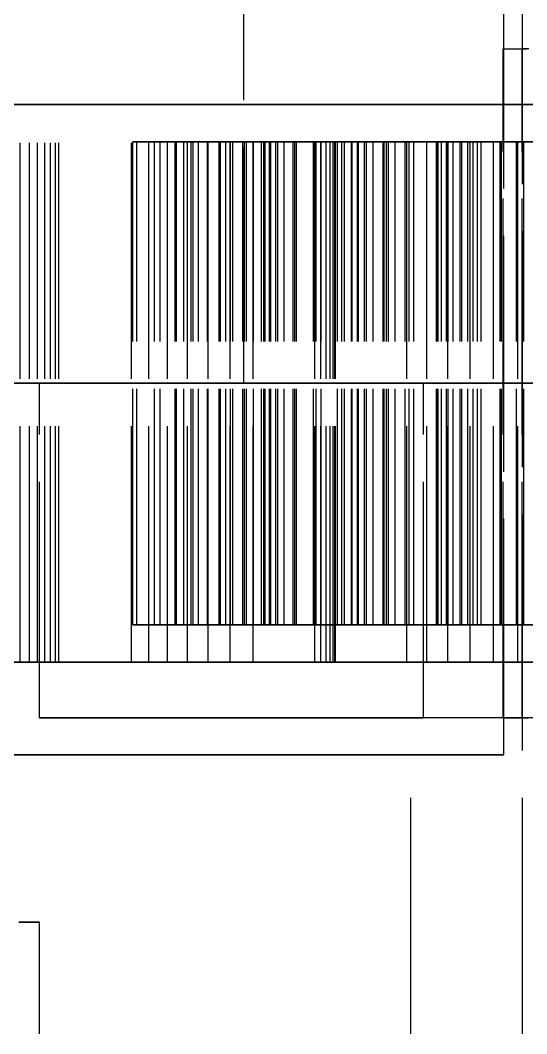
# Model space of a CAD drawing. Header units: millimetres. Extents: x -9 to 243, y -53 to 196.
# Drawn here: x 162.25 to 164.97, y -20.2 to -14.75 of the extents above; entities that cross this region are included whole.
import ezdxf

# ---------------------------------------------------------------- set-up
doc = ezdxf.new("R2010")
doc.units = ezdxf.units.MM
doc.linetypes.add('DASHED', pattern=[1.524, 1.27, -0.254])
doc.layers.add('HIDDEN', color=8, linetype='DASHED')
doc.layers.add('VISIBLE', color=7, linetype='CONTINUOUS')

msp = doc.modelspace()

# ---------------------------------------------------------------- linework, layer by layer
at = {"layer": 'HIDDEN'}
for points in [[(164.85, -18.7), (164.85, -0.4)], [(164.95, -20.2), (164.95, -8.2)], [(163.45, -16.7), (163.45, -12.2)], [(164.84712, -18.5), (164.84712, -14.9)], [(164.84712, -14.9), (164.85775, -14.9), (164.86837, -14.9), (164.87899, -14.9), (164.88961, -14.9), (164.90023, -14.9), (164.91085, -14.9), (164.92147, -14.9), (164.93209, -14.9), (164.94272, -14.9), (164.95334, -14.9), (164.96396, -14.9), (164.97458, -14.9)], [(164.84712, -14.9), (164.84874, -14.9), (164.85035, -14.9), (164.85196, -14.9), (164.85358, -14.9), (164.85519, -14.9), (164.8568, -14.9), (164.85842, -14.9), (164.86003, -14.9), (164.86164, -14.9), (164.86325, -14.9), (164.86487, -14.9), (164.86648, -14.9), (164.86809, -14.9), (164.86971, -14.9), (164.87132, -14.9), (164.87293, -14.9), (164.87455, -14.9), (164.87616, -14.9), (164.87777, -14.9), (164.87939, -14.9), (164.881, -14.9), (164.88261, -14.9), (164.88422, -14.9), (164.88584, -14.9), (164.88745, -14.9), (164.88906, -14.9), (164.89068, -14.9), (164.89229, -14.9), (164.8939, -14.9), (164.89552, -14.9), (164.89713, -14.9), (164.89874, -14.9), (164.90036, -14.9), (164.90197, -14.9), (164.90358, -14.9), (164.90519, -14.9), (164.90681, -14.9), (164.90842, -14.9), (164.91003, -14.9), (164.91165, -14.9), (164.91326, -14.9), (164.91487, -14.9), (164.91649, -14.9), (164.9181, -14.9), (164.91971, -14.9), (164.92133, -14.9), (164.92294, -14.9), (164.92455, -14.9), (164.92616, -14.9), (164.92778, -14.9), (164.92939, -14.9), (164.931, -14.9), (164.93262, -14.9), (164.93423, -14.9), (164.93584, -14.9), (164.93746, -14.9), (164.93907, -14.9), (164.94068, -14.9), (164.9423, -14.9), (164.94391, -14.9), (164.94552, -14.9), (164.94713, -14.9), (164.94875, -14.9)], [(164.98449, -14.9), (164.96662, -14.9), (164.94875, -14.9)], [(164.94875, -18.5), (164.94875, -14.9)], [(165.18333, -15.2), (164.51667, -15.2), (163.85, -15.2), (163.18333, -15.2), (162.51667, -15.2), (161.85, -15.2), (161.18333, -15.2), (160.51667, -15.2), (159.85, -15.2), (159.18333, -15.2), (158.51667, -15.2), (157.85, -15.2), (157.18333, -15.2), (156.51667, -15.2), (155.85, -15.2), (155.18333, -15.2), (154.51667, -15.2), (153.85, -15.2), (153.18333, -15.2), (152.51667, -15.2)], [(165.18333, -15.2), (164.58016, -15.2), (163.97698, -15.2), (163.37381, -15.2), (162.77063, -15.2), (162.16746, -15.2), (161.56429, -15.2), (160.96111, -15.2), (160.35794, -15.2), (159.75476, -15.2), (159.15159, -15.2), (158.54841, -15.2), (157.94524, -15.2), (157.34206, -15.2), (156.73889, -15.2), (156.13571, -15.2), (155.53254, -15.2), (154.92937, -15.2), (154.32619, -15.2), (153.72302, -15.2), (153.11984, -15.2), (152.51667, -15.2)], [(165.18333, -15.2), (164.51667, -15.2), (163.85, -15.2), (163.18333, -15.2), (162.51667, -15.2), (161.85, -15.2), (161.18333, -15.2), (160.51667, -15.2), (159.85, -15.2), (159.18333, -15.2), (158.51667, -15.2), (157.85, -15.2), (157.18333, -15.2), (156.51667, -15.2), (155.85, -15.2), (155.18333, -15.2), (154.51667, -15.2), (153.85, -15.2), (153.18333, -15.2), (152.51667, -15.2)], [(158.85, -15.2), (159.15159, -15.2), (159.45317, -15.2), (159.75476, -15.2), (160.05635, -15.2), (160.35794, -15.2), (160.65952, -15.2), (160.96111, -15.2), (161.2627, -15.2), (161.56429, -15.2), (161.86587, -15.2), (162.16746, -15.2), (162.46905, -15.2), (162.77063, -15.2), (163.07222, -15.2), (163.37381, -15.2), (163.6754, -15.2), (163.97698, -15.2), (164.27857, -15.2), (164.58016, -15.2), (164.88175, -15.2), (165.18333, -15.2)], [(161.90975, -15.2), (162.24658, -15.2)], [(162.24658, -15.2), (161.90975, -15.2)], [(162.24658, -15.2), (162.29612, -15.2)], [(162.29612, -15.2), (162.24658, -15.2)], [(162.24658, -18.2), (162.24658, -15.2)], [(162.24658, -18.2), (162.24658, -15.2)], [(162.29612, -15.2), (162.34007, -15.2)], [(162.34007, -15.2), (162.29612, -15.2)], [(162.29612, -18.2), (162.29612, -15.2)], [(162.29612, -18.2), (162.29612, -15.2)], [(162.34007, -15.2), (162.37819, -15.2)], [(162.37819, -15.2), (162.34007, -15.2)], [(162.34007, -18.2), (162.34007, -15.2)], [(162.34007, -18.2), (162.34007, -15.2)], [(162.37819, -15.2), (162.41022, -15.2)], [(162.41022, -15.2), (162.37819, -15.2)], [(162.37819, -18.2), (162.37819, -15.2)], [(162.37819, -18.2), (162.37819, -15.2)], [(162.41022, -15.2), (162.43577, -15.2)], [(162.43577, -15.2), (162.41022, -15.2)], [(162.41022, -18.2), (162.41022, -15.2)], [(162.41022, -18.2), (162.41022, -15.2)], [(162.43577, -15.2), (162.45436, -15.2)], [(162.45436, -15.2), (162.43577, -15.2)], [(162.43577, -18.2), (162.43577, -15.2)], [(162.43577, -18.2), (162.43577, -15.2)], [(162.45436, -15.2), (162.84619, -15.2)], [(162.84619, -15.2), (162.45436, -15.2)], [(162.45436, -18.2), (162.45436, -15.2)], [(162.45436, -18.2), (162.45436, -15.2)], [(162.84619, -15.2), (162.93953, -15.2)], [(162.93953, -15.2), (162.84619, -15.2)], [(162.84619, -18.2), (162.84619, -15.2)], [(162.84619, -18.2), (162.84619, -15.2)], [(162.93953, -15.2), (163.03972, -15.2)], [(163.03972, -15.2), (162.93953, -15.2)], [(162.93953, -18.2), (162.93953, -15.2)], [(162.93953, -18.2), (162.93953, -15.2)], [(163.03972, -15.2), (163.14624, -15.2)], [(163.14624, -15.2), (163.03972, -15.2)], [(163.03972, -18.2), (163.03972, -15.2)], [(163.03972, -18.2), (163.03972, -15.2)], [(163.14624, -15.2), (163.25872, -15.2)], [(163.25872, -15.2), (163.14624, -15.2)], [(163.14624, -18.2), (163.14624, -15.2)], [(163.14624, -18.2), (163.14624, -15.2)], [(163.25872, -15.2), (163.37685, -15.2)], [(163.37685, -15.2), (163.25872, -15.2)], [(163.25872, -18.2), (163.25872, -15.2)], [(163.25872, -18.2), (163.25872, -15.2)], [(163.37685, -15.2), (163.50039, -15.2)], [(163.50039, -15.2), (163.37685, -15.2)], [(163.37685, -18.2), (163.37685, -15.2)], [(163.37685, -18.2), (163.37685, -15.2)], [(163.50039, -15.2), (163.83172, -15.2)], [(163.83172, -15.2), (163.50039, -15.2)], [(163.50039, -18.2), (163.50039, -15.2)], [(163.50039, -18.2), (163.50039, -15.2)], [(163.83172, -15.2), (163.8651, -15.2)], [(163.8651, -15.2), (163.83172, -15.2)], [(163.83172, -18.2), (163.83172, -15.2)], [(163.83172, -18.2), (163.83172, -15.2)], [(163.8651, -15.2), (163.89296, -15.2)], [(163.89296, -15.2), (163.8651, -15.2)], [(163.8651, -18.2), (163.8651, -15.2)], [(163.8651, -18.2), (163.8651, -15.2)], [(163.89296, -15.2), (163.91507, -15.2)], [(163.91507, -15.2), (163.89296, -15.2)], [(163.89296, -18.2), (163.89296, -15.2)], [(163.89296, -18.2), (163.89296, -15.2)], [(163.91507, -15.2), (163.93116, -15.2)], [(163.93116, -15.2), (163.91507, -15.2)], [(163.91507, -18.2), (163.91507, -15.2)], [(163.91507, -18.2), (163.91507, -15.2)], [(163.93116, -15.2), (163.94089, -15.2)], [(163.94089, -15.2), (163.93116, -15.2)], [(163.93116, -18.2), (163.93116, -15.2)], [(163.93116, -18.2), (163.93116, -15.2)], [(163.94089, -15.2), (163.94378, -15.2)], [(163.94378, -15.2), (163.94089, -15.2)], [(163.94089, -18.2), (163.94089, -15.2)], [(163.94089, -18.2), (163.94089, -15.2)], [(163.94378, -15.2), (164.3279, -15.2)], [(164.3279, -15.2), (163.94378, -15.2)], [(163.94378, -18.2), (163.94378, -15.2)], [(163.94378, -18.2), (163.94378, -15.2)], [(164.3279, -15.2), (164.43474, -15.2)], [(164.43474, -15.2), (164.3279, -15.2)], [(164.3279, -18.2), (164.3279, -15.2)], [(164.3279, -18.2), (164.3279, -15.2)], [(164.43474, -15.2), (164.54828, -15.2)], [(164.54828, -15.2), (164.43474, -15.2)], [(164.43474, -18.2), (164.43474, -15.2)], [(164.43474, -18.2), (164.43474, -15.2)], [(164.54828, -15.2), (164.66801, -15.2)], [(164.66801, -15.2), (164.54828, -15.2)], [(164.54828, -18.2), (164.54828, -15.2)], [(164.54828, -18.2), (164.54828, -15.2)], [(164.66801, -15.2), (164.79354, -15.2)], [(164.79354, -15.2), (164.66801, -15.2)], [(164.66801, -18.2), (164.66801, -15.2)], [(164.66801, -18.2), (164.66801, -15.2)], [(164.79354, -15.2), (164.92457, -15.2)], [(164.92457, -15.2), (164.79354, -15.2)], [(164.79354, -18.2), (164.79354, -15.2)], [(164.79354, -18.2), (164.79354, -15.2)], [(164.92457, -15.2), (165.06087, -15.2)], [(165.06087, -15.2), (164.92457, -15.2)], [(164.92457, -18.2), (164.92457, -15.2)], [(164.92457, -18.2), (164.92457, -15.2)], [(162.85346, -15.4), (162.96943, -15.4)], [(162.87332, -15.4), (162.85346, -15.4)], [(162.85346, -18), (162.85346, -15.4)], [(163.0002, -15.4), (162.87332, -15.4)], [(162.87332, -18), (162.87332, -15.4)], [(162.96943, -15.4), (163.08705, -15.4)], [(162.96943, -18), (162.96943, -15.4)], [(163.12718, -15.4), (163.0002, -15.4)], [(163.0002, -18), (163.0002, -15.4)], [(163.08001, -15.4), (163.17711, -15.4)], [(163.16669, -15.4), (163.08001, -15.4)], [(163.08001, -18), (163.08001, -15.4)], [(163.08705, -15.4), (163.20585, -15.4)], [(163.08705, -18), (163.08705, -15.4)], [(163.25371, -15.4), (163.12718, -15.4)], [(163.12718, -18), (163.12718, -15.4)], [(163.25797, -15.4), (163.16669, -15.4)], [(163.16669, -18), (163.16669, -15.4)], [(163.17711, -15.4), (163.31714, -15.4)], [(163.17711, -18), (163.17711, -15.4)], [(163.20585, -15.4), (163.32538, -15.4)], [(163.20585, -18), (163.20585, -15.4)], [(163.37919, -15.4), (163.25371, -15.4)], [(163.25371, -18), (163.25371, -15.4)], [(163.35361, -15.4), (163.25797, -15.4)], [(163.25797, -18), (163.25797, -15.4)], [(163.31714, -15.4), (163.45418, -15.4)], [(163.31714, -18), (163.31714, -15.4)], [(163.32136, -15.4), (163.39032, -15.4)], [(163.45426, -15.4), (163.32136, -15.4)], [(163.32136, -18), (163.32136, -15.4)], [(163.32538, -15.4), (163.44513, -15.4)], [(163.32538, -18), (163.32538, -15.4)], [(163.45341, -15.4), (163.35361, -15.4)], [(163.35361, -18), (163.35361, -15.4)], [(163.50287, -15.4), (163.37919, -15.4)], [(163.37919, -18), (163.37919, -15.4)], [(163.39032, -15.4), (163.46522, -15.4)], [(163.39032, -18), (163.39032, -15.4)], [(163.44513, -15.4), (163.56443, -15.4)], [(163.44513, -18), (163.44513, -15.4)], [(163.55742, -15.4), (163.45341, -15.4)], [(163.45341, -18), (163.45341, -15.4)], [(163.45418, -15.4), (163.58756, -15.4)], [(163.45418, -18), (163.45418, -15.4)], [(163.59622, -15.4), (163.45426, -15.4)], [(163.45426, -18), (163.45426, -15.4)], [(163.46522, -15.4), (163.54591, -15.4)], [(163.46522, -18), (163.46522, -15.4)], [(163.62326, -15.4), (163.50287, -15.4)], [(163.50287, -18), (163.50287, -15.4)], [(163.54591, -15.4), (163.63239, -15.4)], [(163.54591, -18), (163.54591, -15.4)], [(163.66663, -15.4), (163.55742, -15.4)], [(163.55742, -18), (163.55742, -15.4)], [(163.56443, -15.4), (163.97793, -15.4)], [(163.56443, -18), (163.56443, -15.4)], [(163.58756, -15.4), (163.71647, -15.4)], [(163.58756, -18), (163.58756, -15.4)], [(163.73373, -15.4), (163.59622, -15.4)], [(163.59622, -18), (163.59622, -15.4)], [(164.02935, -15.4), (163.62326, -15.4)], [(163.62326, -18), (163.62326, -15.4)], [(163.63239, -15.4), (163.72495, -15.4)], [(163.63239, -18), (163.63239, -15.4)], [(164.06727, -15.4), (163.66663, -15.4)], [(163.66663, -18), (163.66663, -15.4)], [(163.71647, -15.4), (163.83969, -15.4)], [(163.71647, -18), (163.71647, -15.4)], [(163.72495, -15.4), (163.82538, -15.4)], [(163.72495, -18), (163.72495, -15.4)], [(163.8661, -15.4), (163.73373, -15.4)], [(163.73373, -18), (163.73373, -15.4)], [(163.82538, -15.4), (164.20604, -15.4)], [(163.82538, -18), (163.82538, -15.4)], [(163.83969, -15.4), (163.95423, -15.4)], [(163.83969, -18), (163.83969, -15.4)], [(163.99241, -15.4), (163.8661, -15.4)], [(163.8661, -18), (163.8661, -15.4)], [(163.95423, -15.4), (164.31867, -15.4)], [(163.95423, -18), (163.95423, -15.4)], [(163.97793, -15.4), (164.06727, -15.4)], [(163.97793, -18), (163.97793, -15.4)], [(164.11125, -15.4), (163.99241, -15.4)], [(163.99241, -18), (163.99241, -15.4)], [(164.20604, -15.4), (164.02935, -15.4)], [(164.02935, -18), (164.02935, -15.4)], [(164.03339, -15.4), (164.22823, -15.4)], [(164.0627, -15.4), (164.03339, -15.4)], [(164.03339, -18), (164.03339, -15.4)], [(164.10021, -15.4), (164.0627, -15.4)], [(164.0627, -18), (164.0627, -15.4)], [(164.06727, -18), (164.06727, -15.4)], [(164.14601, -15.4), (164.10021, -15.4)], [(164.10021, -18), (164.10021, -15.4)], [(164.21898, -15.4), (164.11125, -15.4)], [(164.11125, -18), (164.11125, -15.4)], [(164.20036, -15.4), (164.14601, -15.4)], [(164.14601, -18), (164.14601, -15.4)], [(164.26412, -15.4), (164.20036, -15.4)], [(164.20036, -18), (164.20036, -15.4)], [(164.20604, -18), (164.20604, -15.4)], [(164.5501, -15.4), (164.21898, -15.4)], [(164.21898, -18), (164.21898, -15.4)], [(164.22823, -15.4), (164.36457, -15.4)], [(164.22823, -18), (164.22823, -15.4)], [(164.34051, -15.4), (164.26412, -15.4)], [(164.26412, -18), (164.26412, -15.4)], [(164.31867, -15.4), (164.65634, -15.4)], [(164.31867, -18), (164.31867, -15.4)], [(164.65634, -15.4), (164.34051, -15.4)], [(164.34051, -18), (164.34051, -15.4)], [(164.36457, -15.4), (164.49389, -15.4)], [(164.36457, -18), (164.36457, -15.4)], [(164.48816, -15.4), (164.49644, -15.4)], [(164.70777, -15.4), (164.48816, -15.4)], [(164.48816, -18), (164.48816, -15.4)], [(164.49389, -15.4), (164.61544, -15.4)], [(164.49389, -18), (164.49389, -15.4)], [(164.49644, -15.4), (164.51379, -15.4)], [(164.49644, -18), (164.49644, -15.4)], [(164.51379, -15.4), (164.54039, -15.4)], [(164.51379, -18), (164.51379, -15.4)], [(164.54039, -15.4), (164.57668, -15.4)], [(164.54039, -18), (164.54039, -15.4)], [(164.95782, -15.4), (164.5501, -15.4)], [(164.5501, -18), (164.5501, -15.4)], [(164.57668, -15.4), (164.62372, -15.4)], [(164.57668, -18), (164.57668, -15.4)], [(164.61544, -15.4), (164.72819, -15.4)], [(164.61544, -18), (164.61544, -15.4)], [(164.62372, -15.4), (164.68539, -15.4)], [(164.62372, -18), (164.62372, -15.4)], [(164.65634, -18), (164.65634, -15.4)], [(164.68539, -15.4), (164.95782, -15.4)], [(164.68539, -18), (164.68539, -15.4)], [(164.83668, -15.4), (164.70777, -15.4)], [(164.70777, -18), (164.70777, -15.4)], [(164.72819, -15.4), (164.83048, -15.4)], [(164.72819, -18), (164.72819, -15.4)], [(164.83048, -15.4), (164.91757, -15.4)], [(164.83048, -18), (164.83048, -15.4)], [(164.9575, -15.4), (164.83668, -15.4)], [(164.83668, -18), (164.83668, -15.4)], [(164.91757, -15.4), (165.16077, -15.4)], [(164.91757, -18), (164.91757, -15.4)], [(165.06949, -15.4), (164.9575, -15.4)], [(164.9575, -18), (164.9575, -15.4)], [(164.95782, -18), (164.95782, -15.4)], [(164.41757, -16.7), (164.04249, -16.7), (163.66741, -16.7), (163.29233, -16.7), (162.91725, -16.7), (162.54217, -16.7), (162.16709, -16.7), (161.79201, -16.7), (161.41693, -16.7), (161.04185, -16.7), (160.66677, -16.7), (160.29169, -16.7), (159.91661, -16.7), (159.54152, -16.7), (159.16644, -16.7), (158.79136, -16.7), (158.41628, -16.7), (158.0412, -16.7), (157.66612, -16.7), (157.29104, -16.7), (156.91596, -16.7), (156.54088, -16.7)], [(163.45, -16.7), (163.30397, -16.7), (163.15794, -16.7), (163.0119, -16.7), (162.86587, -16.7), (162.71984, -16.7), (162.57381, -16.7), (162.42778, -16.7), (162.28175, -16.7), (162.13571, -16.7)], [(165.00943, -16.7), (164.93335, -16.7), (164.85726, -16.7), (164.78118, -16.7), (164.70509, -16.7), (164.629, -16.7), (164.55292, -16.7), (164.47683, -16.7), (164.40075, -16.7), (164.32466, -16.7), (164.24858, -16.7), (164.17249, -16.7), (164.09641, -16.7), (164.02032, -16.7), (163.94424, -16.7), (163.86815, -16.7), (163.79207, -16.7), (163.71598, -16.7), (163.6399, -16.7), (163.56381, -16.7), (163.48772, -16.7), (163.41164, -16.7), (163.33555, -16.7), (163.25947, -16.7), (163.18338, -16.7), (163.1073, -16.7), (163.03121, -16.7), (162.95513, -16.7), (162.87904, -16.7), (162.80296, -16.7), (162.72687, -16.7), (162.65079, -16.7), (162.5747, -16.7), (162.49862, -16.7), (162.42253, -16.7), (162.34644, -16.7), (162.27036, -16.7), (162.19427, -16.7)], [(162.21442, -16.7), (162.3546, -16.7), (162.49479, -16.7), (162.63497, -16.7), (162.77515, -16.7), (162.91534, -16.7), (163.05552, -16.7), (163.19571, -16.7), (163.33589, -16.7), (163.47607, -16.7), (163.61626, -16.7), (163.75644, -16.7), (163.89663, -16.7), (164.03681, -16.7), (164.17699, -16.7), (164.31718, -16.7), (164.45736, -16.7), (164.59755, -16.7), (164.73773, -16.7), (164.87792, -16.7), (165.0181, -16.7)], [(162.23604, -16.7), (162.34186, -16.7), (162.44767, -16.7), (162.55348, -16.7), (162.6593, -16.7), (162.76511, -16.7), (162.87092, -16.7), (162.97674, -16.7), (163.08255, -16.7), (163.18837, -16.7), (163.29418, -16.7), (163.39999, -16.7), (163.50581, -16.7), (163.61162, -16.7), (163.71743, -16.7), (163.82325, -16.7), (163.92906, -16.7), (164.03488, -16.7), (164.14069, -16.7), (164.2465, -16.7), (164.35232, -16.7), (164.45813, -16.7), (164.56394, -16.7), (164.66976, -16.7), (164.77557, -16.7), (164.88139, -16.7), (164.9872, -16.7)], [(162.24514, -16.7), (162.27956, -16.7), (162.31399, -16.7), (162.34841, -16.7), (162.38284, -16.7), (162.41726, -16.7), (162.45169, -16.7), (162.48611, -16.7), (162.52054, -16.7), (162.55496, -16.7), (162.58938, -16.7), (162.62381, -16.7), (162.65823, -16.7), (162.69266, -16.7), (162.72708, -16.7), (162.76151, -16.7), (162.79593, -16.7), (162.83036, -16.7), (162.86478, -16.7), (162.89921, -16.7), (162.93363, -16.7), (162.96806, -16.7), (163.00248, -16.7), (163.0369, -16.7), (163.07133, -16.7), (163.10575, -16.7), (163.14018, -16.7), (163.1746, -16.7), (163.20903, -16.7), (163.24345, -16.7), (163.27788, -16.7), (163.3123, -16.7), (163.34673, -16.7), (163.38115, -16.7), (163.41558, -16.7), (163.45, -16.7)], [(165.06276, -16.7), (164.91998, -16.7), (164.7772, -16.7), (164.63443, -16.7), (164.49165, -16.7), (164.34887, -16.7), (164.2061, -16.7), (164.06332, -16.7), (163.92054, -16.7), (163.77777, -16.7), (163.63499, -16.7), (163.49221, -16.7), (163.34944, -16.7), (163.20666, -16.7), (163.06388, -16.7), (162.92111, -16.7), (162.77833, -16.7), (162.63555, -16.7), (162.49278, -16.7), (162.35, -16.7)], [(162.35, -16.7), (162.38282, -16.7), (162.41564, -16.7), (162.44846, -16.7), (162.48127, -16.7), (162.51409, -16.7), (162.54691, -16.7), (162.57973, -16.7), (162.61255, -16.7), (162.64537, -16.7), (162.67819, -16.7), (162.711, -16.7), (162.74382, -16.7), (162.77664, -16.7), (162.80946, -16.7), (162.84228, -16.7), (162.8751, -16.7), (162.90792, -16.7), (162.94073, -16.7), (162.97355, -16.7), (163.00637, -16.7), (163.03919, -16.7), (163.07201, -16.7), (163.10483, -16.7), (163.13765, -16.7), (163.17046, -16.7), (163.20328, -16.7), (163.2361, -16.7), (163.26892, -16.7), (163.30174, -16.7), (163.33456, -16.7), (163.36738, -16.7), (163.40019, -16.7), (163.43301, -16.7), (163.46583, -16.7), (163.49865, -16.7), (163.53147, -16.7), (163.56429, -16.7), (163.59711, -16.7), (163.62993, -16.7), (163.66274, -16.7), (163.69556, -16.7), (163.72838, -16.7), (163.7612, -16.7), (163.79402, -16.7), (163.82684, -16.7), (163.85966, -16.7), (163.89247, -16.7), (163.92529, -16.7), (163.95811, -16.7), (163.99093, -16.7), (164.02375, -16.7), (164.05657, -16.7), (164.08939, -16.7), (164.1222, -16.7), (164.15502, -16.7), (164.18784, -16.7), (164.22066, -16.7), (164.25348, -16.7), (164.2863, -16.7), (164.31912, -16.7), (164.35193, -16.7), (164.38475, -16.7), (164.41757, -16.7)], [(162.35, -18.5), (162.35, -16.7)], [(164.41757, -18.5), (164.41757, -16.7)], [(162.85346, -18), (162.96943, -18)], [(162.87332, -18), (162.85346, -18)], [(163.0002, -18), (162.87332, -18)], [(162.96943, -18), (163.08705, -18)], [(163.12718, -18), (163.0002, -18)], [(163.08001, -18), (163.17711, -18)], [(163.16669, -18), (163.08001, -18)], [(163.08705, -18), (163.20585, -18)], [(163.25371, -18), (163.12718, -18)], [(163.25797, -18), (163.16669, -18)], [(163.17711, -18), (163.31714, -18)], [(163.20585, -18), (163.32538, -18)], [(163.37919, -18), (163.25371, -18)], [(163.35361, -18), (163.25797, -18)], [(163.31714, -18), (163.45418, -18)], [(163.32136, -18), (163.39032, -18)], [(163.45426, -18), (163.32136, -18)], [(163.32538, -18), (163.44513, -18)], [(163.45341, -18), (163.35361, -18)], [(163.50287, -18), (163.37919, -18)], [(163.39032, -18), (163.46522, -18)], [(163.44513, -18), (163.56443, -18)], [(163.55742, -18), (163.45341, -18)], [(163.45418, -18), (163.58756, -18)], [(163.59622, -18), (163.45426, -18)], [(163.46522, -18), (163.54591, -18)], [(163.62326, -18), (163.50287, -18)], [(163.54591, -18), (163.63239, -18)], [(163.66663, -18), (163.55742, -18)], [(163.56443, -18), (163.97793, -18)], [(163.58756, -18), (163.71647, -18)], [(163.73373, -18), (163.59622, -18)], [(164.02935, -18), (163.62326, -18)], [(163.63239, -18), (163.72495, -18)], [(164.06727, -18), (163.66663, -18)], [(163.71647, -18), (163.83969, -18)], [(163.72495, -18), (163.82538, -18)], [(163.8661, -18), (163.73373, -18)], [(163.82538, -18), (164.20604, -18)], [(163.83969, -18), (163.95423, -18)], [(163.99241, -18), (163.8661, -18)], [(163.95423, -18), (164.31867, -18)], [(163.97793, -18), (164.06727, -18)], [(164.11125, -18), (163.99241, -18)], [(164.20604, -18), (164.02935, -18)], [(164.03339, -18), (164.22823, -18)], [(164.0627, -18), (164.03339, -18)], [(164.10021, -18), (164.0627, -18)], [(164.14601, -18), (164.10021, -18)], [(164.21898, -18), (164.11125, -18)], [(164.20036, -18), (164.14601, -18)], [(164.26412, -18), (164.20036, -18)], [(164.5501, -18), (164.21898, -18)], [(164.22823, -18), (164.36457, -18)], [(164.34051, -18), (164.26412, -18)], [(164.31867, -18), (164.65634, -18)], [(164.65634, -18), (164.34051, -18)], [(164.36457, -18), (164.49389, -18)], [(164.48816, -18), (164.49644, -18)], [(164.70777, -18), (164.48816, -18)], [(164.49389, -18), (164.61544, -18)], [(164.49644, -18), (164.51379, -18)], [(164.51379, -18), (164.54039, -18)], [(164.54039, -18), (164.57668, -18)], [(164.95782, -18), (164.5501, -18)], [(164.57668, -18), (164.62372, -18)], [(164.61544, -18), (164.72819, -18)], [(164.62372, -18), (164.68539, -18)], [(164.68539, -18), (164.95782, -18)], [(164.83668, -18), (164.70777, -18)], [(164.72819, -18), (164.83048, -18)], [(164.83048, -18), (164.91757, -18)], [(164.9575, -18), (164.83668, -18)], [(164.91757, -18), (165.16077, -18)], [(165.06949, -18), (164.9575, -18)], [(165.18333, -18.2), (164.51667, -18.2), (163.85, -18.2), (163.18333, -18.2), (162.51667, -18.2), (161.85, -18.2), (161.18333, -18.2), (160.51667, -18.2), (159.85, -18.2), (159.18333, -18.2), (158.51667, -18.2), (157.85, -18.2), (157.18333, -18.2), (156.51667, -18.2), (155.85, -18.2), (155.18333, -18.2), (154.51667, -18.2), (153.85, -18.2), (153.18333, -18.2), (152.51667, -18.2)], [(161.90975, -18.2), (162.24658, -18.2)], [(162.24658, -18.2), (161.90975, -18.2)], [(162.24658, -18.2), (162.29612, -18.2)], [(162.29612, -18.2), (162.24658, -18.2)], [(162.29612, -18.2), (162.34007, -18.2)], [(162.34007, -18.2), (162.29612, -18.2)], [(162.34007, -18.2), (162.37819, -18.2)], [(162.37819, -18.2), (162.34007, -18.2)], [(162.37819, -18.2), (162.41022, -18.2)], [(162.41022, -18.2), (162.37819, -18.2)], [(162.41022, -18.2), (162.43577, -18.2)], [(162.43577, -18.2), (162.41022, -18.2)], [(162.43577, -18.2), (162.45436, -18.2)], [(162.45436, -18.2), (162.43577, -18.2)], [(162.45436, -18.2), (162.84619, -18.2)], [(162.84619, -18.2), (162.45436, -18.2)], [(162.84619, -18.2), (162.93953, -18.2)], [(162.93953, -18.2), (162.84619, -18.2)], [(162.93953, -18.2), (163.03972, -18.2)], [(163.03972, -18.2), (162.93953, -18.2)], [(163.03972, -18.2), (163.14624, -18.2)], [(163.14624, -18.2), (163.03972, -18.2)], [(163.14624, -18.2), (163.25872, -18.2)], [(163.25872, -18.2), (163.14624, -18.2)], [(163.25872, -18.2), (163.37685, -18.2)], [(163.37685, -18.2), (163.25872, -18.2)], [(163.37685, -18.2), (163.50039, -18.2)], [(163.50039, -18.2), (163.37685, -18.2)], [(163.50039, -18.2), (163.83172, -18.2)], [(163.83172, -18.2), (163.50039, -18.2)], [(163.83172, -18.2), (163.8651, -18.2)], [(163.8651, -18.2), (163.83172, -18.2)], [(163.8651, -18.2), (163.89296, -18.2)], [(163.89296, -18.2), (163.8651, -18.2)], [(163.89296, -18.2), (163.91507, -18.2)], [(163.91507, -18.2), (163.89296, -18.2)], [(163.91507, -18.2), (163.93116, -18.2)], [(163.93116, -18.2), (163.91507, -18.2)], [(163.93116, -18.2), (163.94089, -18.2)], [(163.94089, -18.2), (163.93116, -18.2)], [(163.94089, -18.2), (163.94378, -18.2)], [(163.94378, -18.2), (163.94089, -18.2)], [(163.94378, -18.2), (164.3279, -18.2)], [(164.3279, -18.2), (163.94378, -18.2)], [(164.3279, -18.2), (164.43474, -18.2)], [(164.43474, -18.2), (164.3279, -18.2)], [(164.43474, -18.2), (164.54828, -18.2)], [(164.54828, -18.2), (164.43474, -18.2)], [(164.54828, -18.2), (164.66801, -18.2)], [(164.66801, -18.2), (164.54828, -18.2)], [(164.66801, -18.2), (164.79354, -18.2)], [(164.79354, -18.2), (164.66801, -18.2)], [(164.79354, -18.2), (164.92457, -18.2)], [(164.92457, -18.2), (164.79354, -18.2)], [(164.92457, -18.2), (165.06087, -18.2)], [(165.06087, -18.2), (164.92457, -18.2)], [(165.06276, -18.5), (164.91998, -18.5), (164.7772, -18.5), (164.63443, -18.5), (164.49165, -18.5), (164.34887, -18.5), (164.2061, -18.5), (164.06332, -18.5), (163.92054, -18.5), (163.77777, -18.5), (163.63499, -18.5), (163.49221, -18.5), (163.34944, -18.5), (163.20666, -18.5), (163.06388, -18.5), (162.92111, -18.5), (162.77833, -18.5), (162.63555, -18.5), (162.49278, -18.5), (162.35, -18.5)], [(162.35, -18.5), (162.38282, -18.5), (162.41564, -18.5), (162.44846, -18.5), (162.48127, -18.5), (162.51409, -18.5), (162.54691, -18.5), (162.57973, -18.5), (162.61255, -18.5), (162.64537, -18.5), (162.67819, -18.5), (162.711, -18.5), (162.74382, -18.5), (162.77664, -18.5), (162.80946, -18.5), (162.84228, -18.5), (162.8751, -18.5), (162.90792, -18.5), (162.94073, -18.5), (162.97355, -18.5), (163.00637, -18.5), (163.03919, -18.5), (163.07201, -18.5), (163.10483, -18.5), (163.13765, -18.5), (163.17046, -18.5), (163.20328, -18.5), (163.2361, -18.5), (163.26892, -18.5), (163.30174, -18.5), (163.33456, -18.5), (163.36738, -18.5), (163.40019, -18.5), (163.43301, -18.5), (163.46583, -18.5), (163.49865, -18.5), (163.53147, -18.5), (163.56429, -18.5), (163.59711, -18.5), (163.62993, -18.5), (163.66274, -18.5), (163.69556, -18.5), (163.72838, -18.5), (163.7612, -18.5), (163.79402, -18.5), (163.82684, -18.5), (163.85966, -18.5), (163.89247, -18.5), (163.92529, -18.5), (163.95811, -18.5), (163.99093, -18.5), (164.02375, -18.5), (164.05657, -18.5), (164.08939, -18.5), (164.1222, -18.5), (164.15502, -18.5), (164.18784, -18.5), (164.22066, -18.5), (164.25348, -18.5), (164.2863, -18.5), (164.31912, -18.5), (164.35193, -18.5), (164.38475, -18.5), (164.41757, -18.5)], [(165.07732, -18.5), (164.96736, -18.5), (164.8574, -18.5), (164.74745, -18.5), (164.63749, -18.5), (164.52753, -18.5), (164.41757, -18.5)], [(164.84712, -18.5), (164.89212, -18.5), (164.93711, -18.5), (164.9821, -18.5)], [(164.84712, -18.5), (164.84874, -18.5), (164.85035, -18.5), (164.85196, -18.5), (164.85358, -18.5), (164.85519, -18.5), (164.8568, -18.5), (164.85842, -18.5), (164.86003, -18.5), (164.86164, -18.5), (164.86325, -18.5), (164.86487, -18.5), (164.86648, -18.5), (164.86809, -18.5), (164.86971, -18.5), (164.87132, -18.5), (164.87293, -18.5), (164.87455, -18.5), (164.87616, -18.5), (164.87777, -18.5), (164.87939, -18.5), (164.881, -18.5), (164.88261, -18.5), (164.88422, -18.5), (164.88584, -18.5), (164.88745, -18.5), (164.88906, -18.5), (164.89068, -18.5), (164.89229, -18.5), (164.8939, -18.5), (164.89552, -18.5), (164.89713, -18.5), (164.89874, -18.5), (164.90036, -18.5), (164.90197, -18.5), (164.90358, -18.5), (164.90519, -18.5), (164.90681, -18.5), (164.90842, -18.5), (164.91003, -18.5), (164.91165, -18.5), (164.91326, -18.5), (164.91487, -18.5), (164.91649, -18.5), (164.9181, -18.5), (164.91971, -18.5), (164.92133, -18.5), (164.92294, -18.5), (164.92455, -18.5), (164.92616, -18.5), (164.92778, -18.5), (164.92939, -18.5), (164.931, -18.5), (164.93262, -18.5), (164.93423, -18.5), (164.93584, -18.5), (164.93746, -18.5), (164.93907, -18.5), (164.94068, -18.5), (164.9423, -18.5), (164.94391, -18.5), (164.94552, -18.5), (164.94713, -18.5), (164.94875, -18.5)], [(165.08795, -18.5), (164.94875, -18.5)], [(164.35, -18.7), (164.1754, -18.7), (164.00079, -18.7), (163.82619, -18.7), (163.65159, -18.7), (163.47698, -18.7), (163.30238, -18.7), (163.12778, -18.7), (162.95317, -18.7), (162.77857, -18.7), (162.60397, -18.7), (162.42937, -18.7), (162.25476, -18.7), (162.08016, -18.7)], [(162.16746, -18.7), (162.25476, -18.7), (162.34206, -18.7), (162.42937, -18.7), (162.51667, -18.7), (162.60397, -18.7), (162.69127, -18.7), (162.77857, -18.7), (162.86587, -18.7), (162.95317, -18.7), (163.04048, -18.7), (163.12778, -18.7), (163.21508, -18.7), (163.30238, -18.7), (163.38968, -18.7), (163.47698, -18.7), (163.56429, -18.7), (163.65159, -18.7), (163.73889, -18.7), (163.82619, -18.7), (163.91349, -18.7), (164.00079, -18.7), (164.0881, -18.7), (164.1754, -18.7), (164.2627, -18.7), (164.35, -18.7)], [(162.18333, -18.7), (162.27857, -18.7), (162.37381, -18.7), (162.46905, -18.7), (162.56429, -18.7), (162.65952, -18.7), (162.75476, -18.7), (162.85, -18.7), (162.94524, -18.7), (163.04048, -18.7), (163.13571, -18.7), (163.23095, -18.7), (163.32619, -18.7), (163.42143, -18.7), (163.51667, -18.7), (163.6119, -18.7), (163.70714, -18.7), (163.80238, -18.7), (163.89762, -18.7), (163.99286, -18.7), (164.0881, -18.7), (164.18333, -18.7), (164.27857, -18.7), (164.37381, -18.7), (164.46905, -18.7), (164.56429, -18.7), (164.65952, -18.7), (164.75476, -18.7), (164.85, -18.7)], [(164.85, -18.7), (164.65952, -18.7), (164.46905, -18.7), (164.27857, -18.7), (164.0881, -18.7), (163.89762, -18.7), (163.70714, -18.7), (163.51667, -18.7), (163.32619, -18.7), (163.13571, -18.7), (162.94524, -18.7), (162.75476, -18.7), (162.56429, -18.7), (162.37381, -18.7), (162.18333, -18.7)], [(164.35, -20.2), (164.35, -18.7)], [(162.23889, -19.6), (162.29444, -19.6), (162.35, -19.6)], [(162.35, -19.6), (162.23889, -19.6)], [(162.35, -20.2), (162.35, -19.6)]]:
    msp.add_lwpolyline(points, dxfattribs=at)
at = {"layer": 'VISIBLE'}
for points in [[(158.85, -15.2), (159.18333, -15.2), (159.51667, -15.2), (159.85, -15.2), (160.18333, -15.2), (160.51667, -15.2), (160.85, -15.2), (161.18333, -15.2), (161.51667, -15.2), (161.85, -15.2), (162.18333, -15.2), (162.51667, -15.2), (162.85, -15.2), (163.18333, -15.2), (163.51667, -15.2), (163.85, -15.2), (164.18333, -15.2), (164.51667, -15.2), (164.85, -15.2), (165.18333, -15.2)], [(158.85, -15.2), (159.18333, -15.2), (159.51667, -15.2), (159.85, -15.2), (160.18333, -15.2), (160.51667, -15.2), (160.85, -15.2), (161.18333, -15.2), (161.51667, -15.2), (161.85, -15.2), (162.18333, -15.2), (162.51667, -15.2), (162.85, -15.2), (163.18333, -15.2), (163.51667, -15.2), (163.85, -15.2), (164.18333, -15.2), (164.51667, -15.2), (164.85, -15.2), (165.18333, -15.2)], [(158.85, -18.2), (159.18333, -18.2), (159.51667, -18.2), (159.85, -18.2), (160.18333, -18.2), (160.51667, -18.2), (160.85, -18.2), (161.18333, -18.2), (161.51667, -18.2), (161.85, -18.2), (162.18333, -18.2), (162.51667, -18.2), (162.85, -18.2), (163.18333, -18.2), (163.51667, -18.2), (163.85, -18.2), (164.18333, -18.2), (164.51667, -18.2), (164.85, -18.2), (165.18333, -18.2)]]:
    msp.add_lwpolyline(points, dxfattribs=at)

doc.saveas('drawing.dxf')
